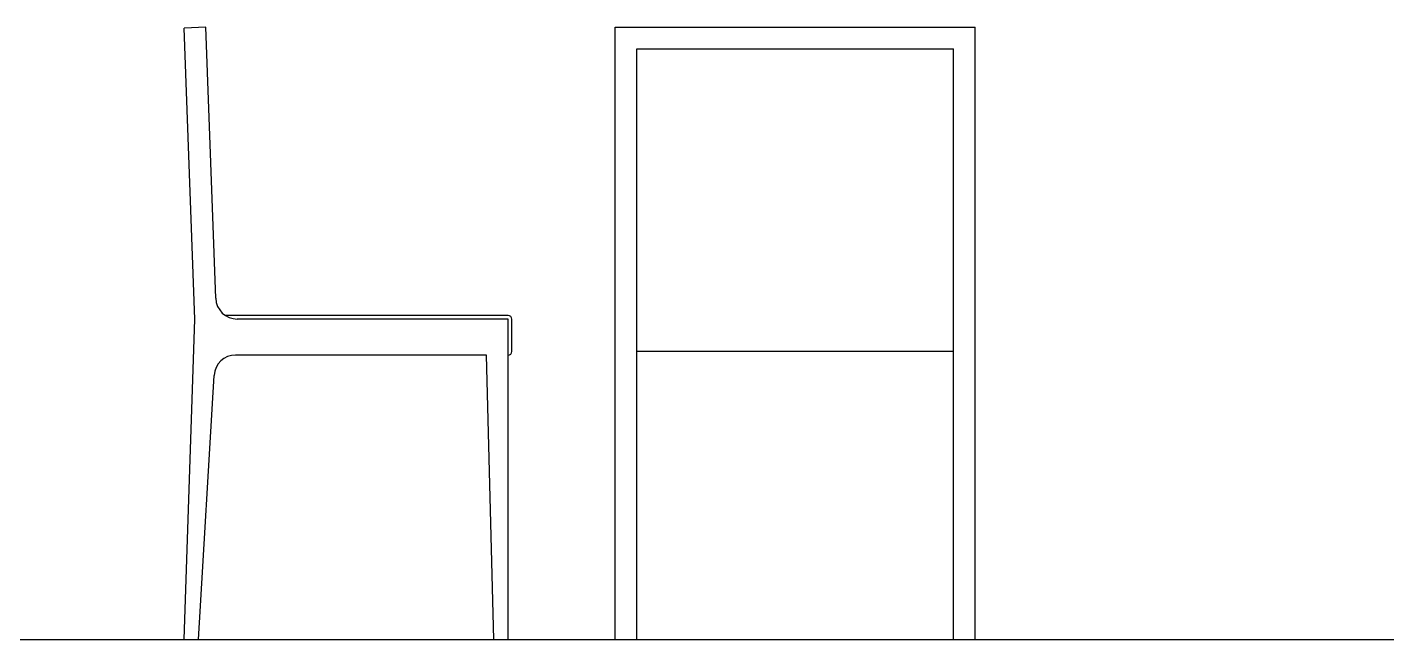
# Model space of a CAD drawing. Header units: millimetres. Extents: x 46 to 20372, y 30 to 14100.
# Drawn here: x 18475 to 20372, y 2532 to 3382 of the extents above; entities that cross this region are included whole.
import ezdxf

# ---------------------------------------------------------------- set-up
doc = ezdxf.new("R2010")
doc.units = ezdxf.units.MM
doc.layers.get('0').update_dxf_attribs({"color": 250})

msp = doc.modelspace()

# ---------------------------------------------------------------- linework, layer by layer
for p, q in [((18722.5, 3381.7), (18692.5, 3380.6)), ((18707.5, 2976.7), (18692.5, 3380.6)), ((18736.4, 3005.6), (18722.5, 3381.7)), ((19291, 2531.7), (19291, 3381.7)), ((19291, 3381.7), (19791, 3381.7)), ((19791, 2531.7), (19791, 3381.7)), ((19321, 2531.7), (19321, 3351.7)), ((19321, 3351.7), (19761, 3351.7)), ((19761, 2531.7), (19761, 3351.7)), ((19142.5, 2981.7), (18749.8, 2981.7)), ((18692.5, 2531.7), (18707.5, 2976.7)), ((19142.5, 2976.7), (18766.4, 2976.7)), ((19142.5, 2531.7), (19142.5, 2976.7)), ((19147.5, 2931.7), (19147.5, 2976.7)), ((19112.5, 2926.7), (18764.1, 2926.7)), ((19122.5, 2531.7), (19112.5, 2926.7)), ((19761, 2931.7), (19321, 2931.7)), ((18712.5, 2531.7), (18734.2, 2898.4)), ((46.1, 2531.7), (20372.3, 2531.7))]:
    msp.add_line(p, q)
for centre, radius, start, end in [((18766.4, 3006.7), 30, 182.1211, 270), ((19142.5, 2976.7), 5, 0, 90), ((18764.1, 2896.7), 30, 90, 176.6196), ((19142.5, 2931.7), 5, 270, 0)]:
    msp.add_arc(centre, radius, start, end)

doc.saveas('drawing.dxf')
